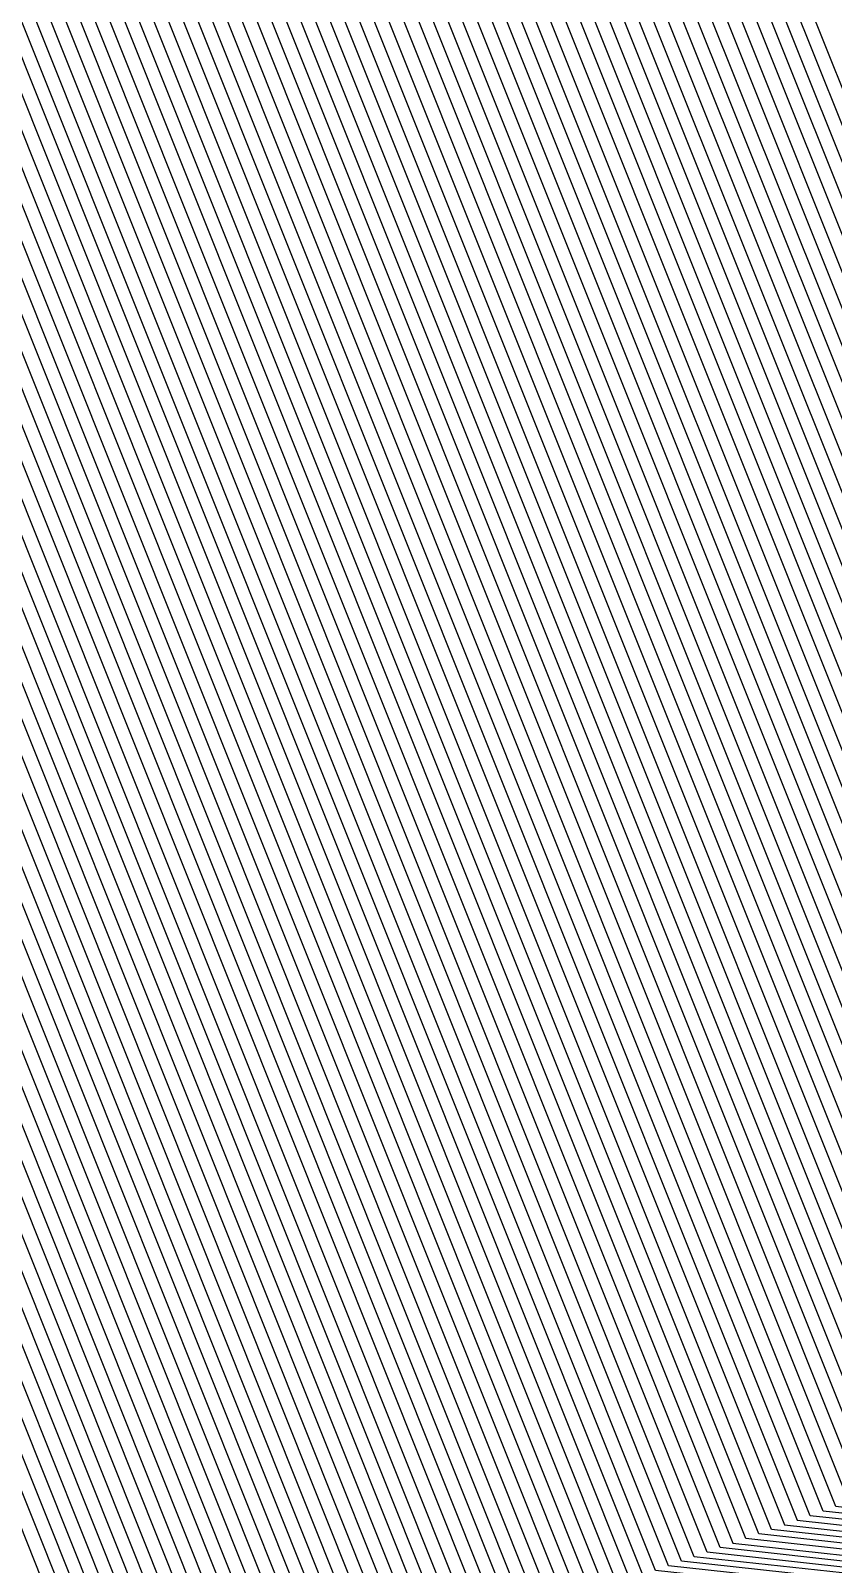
# Model space of a CAD drawing. Extents: x 7084 to 11035, y 13750 to 16729.
# Drawn here: x 10016.4 to 10063.3, y 13839.7 to 13929.2 of the extents above; entities that cross this region are included whole.
import ezdxf

# ---------------------------------------------------------------- set-up
doc = ezdxf.new("R2010")
doc.units = 0
doc.layers.add('Default', color=7, linetype='Continuous')

msp = doc.modelspace()

# ---------------------------------------------------------------- linework, layer by layer
at = {"layer": 'Default'}
for points in [[(10309.457, 16356.709), (10497.979, 16341.82), (10716.267, 16039.082), (10759.132, 15991.714), (10858.354, 15897.418), (10962.537, 15540.089), (10983.97, 15490.933), (10924.437, 15083.974), (10921.758, 15017.837), (10827.497, 14233.696), (10800.706, 14106.784), (10686.601, 13952.934), (10643.735, 13898.416), (10430.408, 13784.269), (10023.598, 13828.935), (9989.663, 13913.841), (9891.43, 13878.091), (9544.153, 13873.128), (9510.218, 13838.272), (9019.07, 13887.901), (8897.617, 13907.563), (8227.87, 14011.785)], [(10096.152, 16308.161), (10195.057, 16272.526), (10311.335, 16345.226), (10495.442, 16330.686), (10708.618, 16035.038), (10756.093, 15982.576), (10852.991, 15890.49), (10954.734, 15541.528), (10978.471, 15487.087), (10920.332, 15089.658), (10917.365, 15016.41), (10825.312, 14250.633), (10795.64, 14110.075), (10684.207, 13959.828), (10636.733, 13899.447), (10428.401, 13787.973), (10031.119, 13831.593), (9993.535, 13925.629), (9884.739, 13886.035), (9545.595, 13881.188), (9508.011, 13842.584), (9028.365, 13891.051), (8893.853, 13912.828), (8239.79, 14014.608)], [(10312.462, 16338.337), (10493.92, 16324.006), (10704.029, 16032.612), (10754.269, 15977.094), (10849.773, 15886.332), (10950.052, 15542.392), (10975.172, 15484.779), (10917.87, 15093.069), (10914.73, 15015.553), (10824.001, 14260.796), (10792.601, 14112.049), (10682.771, 13963.964), (10632.531, 13900.066), (10427.197, 13790.196), (10035.631, 13833.189), (9995.858, 13932.702), (9880.724, 13890.802), (9546.46, 13886.025), (9506.686, 13845.172), (9033.942, 13892.941), (8891.595, 13915.986), (8246.943, 14016.302)], [(8320.851, 14033.809), (8868.256, 13948.626), (9091.571, 13912.472), (9493.001, 13871.909), (9555.398, 13935.999), (9839.238, 13940.055), (10019.861, 14005.789), (10082.258, 13849.672), (10414.756, 13813.165), (10589.114, 13906.46), (10667.931, 14006.704), (10761.193, 14132.451), (10810.454, 14365.805), (10887.496, 15006.707), (10892.422, 15128.314), (10941.08, 15460.933), (10901.672, 15551.317), (10816.52, 15843.374), (10735.423, 15920.444), (10656.606, 16007.541), (10478.192, 16254.978), (10324.108, 16267.147)], [(8323.235, 14034.374), (8867.503, 13949.679), (9093.43, 13913.102), (9492.56, 13872.771), (9555.687, 13937.611), (9837.9, 13941.644), (10020.635, 14008.147), (10083.762, 13850.203), (10414.354, 13813.906), (10587.714, 13906.667), (10667.453, 14008.083), (10760.18, 14133.109), (10810.017, 14369.193), (10886.617, 15006.421), (10891.601, 15129.451), (10939.98, 15460.164), (10900.111, 15551.605), (10815.447, 15841.988), (10734.815, 15918.617), (10655.076, 16006.732)], [(10758.22, 15988.972), (10856.745, 15895.34), (10960.196, 15540.521), (10982.32, 15489.779), (10923.205, 15085.679), (10920.44, 15017.409), (10826.841, 14238.778), (10799.186, 14107.772), (10685.883, 13955.002), (10641.634, 13898.725), (10429.806, 13785.38), (10025.854, 13829.732), (9990.825, 13917.377), (9889.422, 13880.474), (9544.586, 13875.546), (9509.556, 13839.566), (9021.858, 13888.846), (8896.488, 13909.143), (8231.446, 14012.632)], [(8243.366, 14015.455), (8892.724, 13914.407), (9031.153, 13891.996), (9507.349, 13843.878), (9546.027, 13883.607), (9882.731, 13888.418), (9994.696, 13929.166), (10033.375, 13832.391), (10427.799, 13789.085), (10634.632, 13899.756), (10683.489, 13961.896), (10794.12, 14111.062), (10824.656, 14255.715), (10916.047, 15015.982), (10919.101, 15091.364), (10976.822, 15485.933), (10952.393, 15541.96), (10851.382, 15888.411), (10755.181, 15979.835)], [(10754.573, 15978.008), (10850.309, 15887.025), (10950.832, 15542.248), (10975.722, 15485.164), (10918.28, 15092.501), (10915.169, 15015.696), (10824.219, 14259.102), (10793.107, 14111.72), (10683.01, 13963.275), (10633.231, 13899.963), (10427.398, 13789.826), (10034.879, 13832.923), (9995.47, 13931.523), (9881.393, 13890.007), (9546.316, 13885.219), (9506.907, 13844.741), (9033.012, 13892.626), (8891.971, 13915.46), (8245.751, 14016.02)], [(8261.247, 14019.691), (8887.077, 13922.304), (9045.096, 13896.721), (9504.038, 13850.347), (9548.19, 13895.697), (9872.694, 13900.335), (10000.503, 13946.848), (10044.656, 13836.379), (10424.789, 13794.642), (10624.128, 13901.304), (10679.899, 13972.236), (10786.522, 14115.998), (10821.379, 14281.12), (10909.459, 15013.841), (10912.944, 15099.891), (10968.574, 15480.164), (10940.688, 15544.119), (10843.337, 15878.018), (10750.621, 15966.13)], [(8269.592, 14021.667), (8884.442, 13925.989), (9051.602, 13898.927), (9502.493, 13853.365), (9549.199, 13901.339), (9868.01, 13905.896), (10003.213, 13955.1), (10049.92, 13838.24), (10423.385, 13797.235), (10619.226, 13902.025), (10678.223, 13977.062), (10782.976, 14118.301), (10819.849, 14292.976), (10906.384, 15012.842), (10910.071, 15103.87), (10964.724, 15477.471), (10935.226, 15545.127), (10839.582, 15873.167), (10748.493, 15959.734)], [(10740.286, 15935.063), (10825.101, 15854.46), (10914.157, 15549.014), (10949.878, 15467.087), (10898.989, 15119.218), (10894.524, 15008.99), (10813.95, 14338.706), (10769.298, 14127.186), (10671.761, 13995.675), (10600.319, 13904.81), (10417.966, 13807.237), (10070.225, 13845.418), (10013.666, 13986.928), (9849.944, 13927.345), (9553.092, 13923.103), (9496.533, 13865.009), (9076.699, 13907.432), (8874.279, 13940.203), (8301.778, 14029.291)], [(10859.963, 15899.497), (10964.878, 15539.657), (10985.619, 15492.086), (10925.668, 15082.268), (10923.075, 15018.265), (10828.152, 14228.615), (10802.226, 14105.797), (10687.319, 13950.866), (10645.836, 13898.106), (10431.01, 13783.157), (10021.342, 13828.137), (9988.502, 13910.304), (9893.437, 13875.708), (9543.721, 13870.71), (9510.88, 13836.978), (9016.281, 13886.956), (8898.747, 13905.984), (8224.293, 14010.937)], [(8225.485, 14011.22), (8898.37, 13906.511), (9017.211, 13887.271), (9510.659, 13837.409), (9543.865, 13871.516), (9892.768, 13876.502), (9988.889, 13911.483), (10022.094, 13828.403), (10430.809, 13783.528), (10645.136, 13898.209), (10687.079, 13951.555), (10801.719, 14106.126), (10827.934, 14230.309), (10922.636, 15018.122), (10925.258, 15082.837), (10985.07, 15491.702), (10964.098, 15539.801), (10859.427, 15898.804)], [(8226.678, 14011.502), (8897.994, 13907.037), (9018.14, 13887.586), (9510.439, 13837.841), (9544.009, 13872.322), (9892.099, 13877.297), (9989.276, 13912.662), (10022.846, 13828.669), (10430.609, 13783.898), (10644.435, 13898.312), (10686.84, 13952.245), (10801.212, 14106.455), (10827.715, 14232.003), (10922.197, 15017.979), (10924.847, 15083.405), (10984.52, 15491.317), (10963.317, 15539.945), (10858.89, 15898.111)], [(10856.209, 15894.647), (10959.416, 15540.665), (10981.77, 15489.394), (10922.795, 15086.248), (10920.001, 15017.266), (10826.623, 14240.471), (10798.68, 14108.101), (10685.643, 13955.692), (10640.934, 13898.828), (10429.605, 13785.751), (10026.607, 13829.998), (9991.212, 13918.556), (9888.753, 13881.269), (9544.73, 13876.352), (9509.335, 13839.997), (9022.788, 13889.161), (8896.112, 13909.669), (8232.638, 14012.914)], [(10854.063, 15891.875), (10956.294, 15541.24), (10979.571, 15487.856), (10921.153, 15088.522), (10918.244, 15016.695), (10825.749, 14247.246), (10796.653, 14109.417), (10684.686, 13958.449), (10638.133, 13899.241), (10428.803, 13787.232), (10029.615, 13831.062), (9992.76, 13923.271), (9886.077, 13884.446), (9545.307, 13879.576), (9508.452, 13841.722), (9026.506, 13890.421), (8894.606, 13911.775), (8237.406, 14014.043)], [(8238.598, 14014.326), (8894.23, 13912.301), (9027.435, 13890.736), (9508.231, 13842.153), (9545.451, 13880.382), (9885.408, 13885.241), (9993.148, 13924.45), (10030.367, 13831.328), (10428.602, 13787.603), (10637.433, 13899.344), (10684.447, 13959.138), (10796.147, 14109.746), (10825.53, 14248.94), (10917.804, 15016.552), (10920.743, 15089.09), (10979.021, 15487.471), (10955.514, 15541.384), (10853.527, 15891.182)], [(8240.982, 14014.891), (8893.477, 13913.354), (9029.294, 13891.366), (9507.79, 13843.016), (9545.739, 13881.994), (9884.069, 13886.83), (9993.922, 13926.808), (10031.871, 13831.859), (10428.201, 13788.344), (10636.032, 13899.55), (10683.968, 13960.517), (10795.134, 14110.404), (10825.093, 14252.327), (10916.926, 15016.267), (10919.922, 15090.227), (10977.921, 15486.702), (10953.953, 15541.672), (10852.454, 15889.797)], [(8244.559, 14015.738), (8892.347, 13914.934), (9032.083, 13892.311), (9507.128, 13844.309), (9546.172, 13884.413), (9882.062, 13889.213), (9995.083, 13930.344), (10034.127, 13832.657), (10427.599, 13789.455), (10633.931, 13899.86), (10683.25, 13962.585), (10793.614, 14111.391), (10824.438, 14257.408), (10915.608, 15015.839), (10918.691, 15091.932), (10976.272, 15485.548), (10951.613, 15542.104), (10850.845, 15887.718)], [(10849.236, 15885.639), (10949.272, 15542.536), (10974.622, 15484.394), (10917.459, 15093.638), (10914.29, 15015.411), (10823.782, 14262.489), (10792.094, 14112.378), (10682.532, 13964.653), (10631.831, 13900.169), (10426.997, 13790.567), (10036.383, 13833.454), (9996.245, 13933.881), (9880.055, 13891.596), (9546.604, 13886.831), (9506.466, 13845.603), (9034.871, 13893.256), (8891.218, 13916.513)], [(8250.519, 14017.149), (8890.465, 13917.566), (9036.73, 13893.886), (9506.024, 13846.466), (9546.892, 13888.443), (9878.716, 13893.185), (9997.019, 13936.238), (10037.887, 13833.986), (10426.595, 13791.307), (10630.43, 13900.375), (10682.053, 13966.032), (10791.081, 14113.036), (10823.345, 14265.877), (10913.412, 15015.125), (10916.638, 15094.775), (10973.522, 15483.625), (10947.711, 15542.824), (10848.164, 15884.254)], [(10847.627, 15883.561), (10946.931, 15542.968), (10972.972, 15483.241), (10916.228, 15095.343), (10912.973, 15014.983), (10823.127, 14267.571), (10790.574, 14113.366), (10681.814, 13966.721), (10629.73, 13900.478), (10426.395, 13791.678), (10038.639, 13834.252), (9997.406, 13937.417), (9878.047, 13893.979), (9547.037, 13889.249), (9505.804, 13846.897), (9037.66, 13894.201), (8890.089, 13918.092), (8251.711, 14017.432)], [(10847.091, 15882.868), (10946.15, 15543.112), (10972.423, 15482.856), (10915.817, 15095.912), (10912.533, 15014.84), (10822.908, 14269.264), (10790.068, 14113.695), (10681.574, 13967.411), (10629.03, 13900.582), (10426.194, 13792.048), (10039.391, 13834.518), (9997.793, 13938.596), (9877.378, 13894.774), (9547.181, 13890.055), (9505.583, 13847.328), (9038.589, 13894.516), (8889.712, 13918.619), (8252.903, 14017.714)], [(8254.095, 14017.997), (8889.336, 13919.145), (9039.519, 13894.831), (9505.362, 13847.759), (9547.325, 13890.861), (9876.709, 13895.568), (9998.18, 13939.775), (10040.143, 13834.784), (10425.993, 13792.419), (10628.329, 13900.685), (10681.335, 13968.1), (10789.561, 14114.024), (10822.69, 14270.958), (10912.094, 15014.697), (10915.407, 15096.48), (10971.873, 15482.471), (10945.37, 15543.256), (10846.555, 15882.175)], [(10846.018, 15881.482), (10944.59, 15543.4), (10971.323, 15482.087), (10914.997, 15097.048), (10911.655, 15014.555), (10822.471, 14272.652), (10789.055, 14114.353), (10681.096, 13968.789), (10627.629, 13900.788), (10425.793, 13792.789), (10040.895, 13835.05), (9998.568, 13940.954), (9876.04, 13896.363), (9547.469, 13891.667), (9505.141, 13848.19), (9040.448, 13895.146), (8888.96, 13919.671), (8255.287, 14018.279)], [(10845.482, 15880.789), (10943.809, 15543.544), (10970.773, 15481.702), (10914.586, 15097.617), (10911.216, 15014.412), (10822.253, 14274.345), (10788.548, 14114.682), (10680.856, 13969.479), (10626.929, 13900.891), (10425.592, 13793.16), (10041.647, 13835.315), (9998.955, 13942.133), (9875.371, 13897.157), (9547.613, 13892.473), (9504.921, 13848.622), (9041.378, 13895.461)], [(10844.946, 15880.096), (10943.029, 15543.688), (10970.223, 15481.318), (10914.176, 15098.185), (10910.776, 15014.269), (10822.034, 14276.039), (10788.042, 14115.011), (10680.617, 13970.168), (10626.228, 13900.994), (10425.391, 13793.53), (10042.399, 13835.581), (9999.342, 13943.311), (9874.702, 13897.951), (9547.757, 13893.279), (9504.7, 13849.053), (9042.307, 13895.776), (8888.207, 13920.724), (8257.671, 14018.844)], [(8258.863, 14019.126), (8887.83, 13921.251), (9043.237, 13896.091), (9504.479, 13849.484), (9547.902, 13894.085), (9874.033, 13898.746), (9999.729, 13944.49), (10043.151, 13835.847), (10425.191, 13793.901), (10625.528, 13901.097), (10680.378, 13970.858), (10787.535, 14115.34), (10821.816, 14277.733), (10910.337, 15014.127), (10913.765, 15098.754), (10969.673, 15480.933), (10942.249, 15543.832), (10844.409, 15879.403)], [(8260.055, 14019.408), (8887.454, 13921.777), (9044.166, 13896.406), (9504.258, 13849.915), (9548.046, 13894.891), (9873.363, 13899.54), (10000.116, 13945.669), (10043.903, 13836.113), (10424.99, 13794.271), (10624.828, 13901.2), (10680.138, 13971.547), (10787.028, 14115.669), (10821.597, 14279.426), (10909.898, 15013.984), (10913.355, 15099.322), (10969.123, 15480.548), (10941.468, 15543.976), (10843.873, 15878.711)], [(10842.8, 15877.325), (10939.908, 15544.263), (10968.024, 15479.779), (10912.534, 15100.459), (10909.019, 15013.698), (10821.16, 14282.814), (10786.015, 14116.327), (10679.659, 13972.926), (10623.427, 13901.407), (10424.589, 13795.012), (10045.408, 13836.645), (10000.89, 13948.027), (9872.025, 13901.129), (9548.334, 13896.503), (9503.817, 13850.778), (9046.025, 13897.036), (8886.701, 13922.83), (8262.439, 14019.973)], [(8263.632, 14020.255), (8886.325, 13923.357), (9046.955, 13897.351), (9503.596, 13851.209), (9548.478, 13897.309), (9871.356, 13901.923), (10001.278, 13949.206), (10046.16, 13836.911), (10424.388, 13795.383), (10622.727, 13901.51), (10679.42, 13973.615), (10785.509, 14116.656), (10820.942, 14284.508), (10908.58, 15013.556), (10912.123, 15101.028), (10967.474, 15479.394), (10939.127, 15544.407), (10842.264, 15876.632)], [(10841.728, 15875.939), (10938.347, 15544.551), (10966.924, 15479.01), (10911.713, 15101.596), (10908.141, 15013.413), (10820.723, 14286.201), (10785.002, 14116.985), (10679.181, 13974.304), (10622.027, 13901.613), (10424.187, 13795.753), (10046.912, 13837.176), (10001.665, 13950.384), (9870.687, 13902.718), (9548.622, 13898.115), (9503.376, 13851.64), (9047.884, 13897.666), (8885.948, 13923.883), (8264.824, 14020.538)], [(10841.191, 15875.246), (10937.567, 15544.695), (10966.374, 15478.625), (10911.302, 15102.165), (10907.702, 15013.27), (10820.505, 14287.895), (10784.495, 14117.314), (10678.941, 13974.994), (10621.327, 13901.716), (10423.987, 13796.123), (10047.664, 13837.442), (10002.052, 13951.563), (9870.018, 13903.512), (9548.767, 13898.921), (9503.155, 13852.072), (9048.814, 13897.981), (8885.572, 13924.409), (8266.016, 14020.82)], [(8267.208, 14021.103), (8885.195, 13924.936), (9049.743, 13898.296), (9502.934, 13852.503), (9548.911, 13899.727), (9869.349, 13904.307), (10002.439, 13952.742), (10048.416, 13837.708), (10423.786, 13796.494), (10620.626, 13901.819), (10678.702, 13975.683), (10783.989, 14117.643), (10820.286, 14289.589), (10907.262, 15013.128), (10910.892, 15102.733), (10965.824, 15478.241), (10936.786, 15544.839), (10840.655, 15874.553)], [(8268.4, 14021.385), (8884.819, 13925.462), (9050.673, 13898.612), (9502.713, 13852.934), (9549.055, 13900.533), (9868.68, 13905.101), (10002.826, 13953.921), (10049.168, 13837.974), (10423.585, 13796.864), (10619.926, 13901.922), (10678.463, 13976.372), (10783.482, 14117.972), (10820.068, 14291.282), (10906.823, 15012.985), (10910.482, 15103.302), (10965.274, 15477.856), (10936.006, 15544.983), (10840.119, 15873.86)], [(8270.784, 14021.95), (8884.066, 13926.515), (9052.532, 13899.242), (9502.272, 13853.797), (9549.343, 13902.145), (9867.341, 13906.69), (10003.601, 13956.279), (10050.672, 13838.506), (10423.184, 13797.605), (10618.526, 13902.129), (10677.984, 13977.751), (10782.469, 14118.63), (10819.631, 14294.67), (10905.945, 15012.7), (10909.661, 15104.438), (10964.175, 15477.087), (10934.445, 15545.271), (10839.046, 15872.475)], [(8271.976, 14022.232), (8883.69, 13927.042), (9053.461, 13899.557), (9502.051, 13854.228), (9549.487, 13902.952), (9866.672, 13907.484), (10003.988, 13957.457), (10051.424, 13838.772), (10422.983, 13797.976), (10617.825, 13902.232), (10677.745, 13978.441), (10781.963, 14118.959), (10819.412, 14296.363), (10905.505, 15012.557), (10909.25, 15105.007), (10963.625, 15476.702), (10933.665, 15545.415), (10838.51, 15871.782)], [(10837.973, 15871.089), (10932.885, 15545.559), (10963.075, 15476.318), (10908.84, 15105.575), (10905.066, 15012.414), (10819.194, 14298.057), (10781.456, 14119.289), (10677.505, 13979.13), (10617.125, 13902.335), (10422.783, 13798.346), (10052.176, 13839.037), (10004.375, 13958.636), (9866.003, 13908.279), (9549.632, 13903.758)], [(10836.901, 15869.703), (10931.324, 15545.847), (10961.975, 15475.548), (10908.019, 15106.712), (10904.188, 15012.129), (10818.757, 14301.445), (10780.443, 14119.947), (10677.027, 13980.509), (10615.724, 13902.541), (10422.381, 13799.087), (10053.68, 13839.569), (10005.149, 13960.994), (9864.665, 13909.868), (9549.92, 13905.37), (9501.389, 13855.522), (9056.25, 13900.502), (8882.56, 13928.621), (8275.552, 14023.079)], [(10837.437, 15870.396), (10932.104, 15545.703), (10962.525, 15475.933), (10908.429, 15106.144), (10904.627, 15012.272), (10818.975, 14299.751), (10780.949, 14119.618), (10677.266, 13979.819), (10616.425, 13902.438), (10422.582, 13798.717), (10052.928, 13839.303), (10004.762, 13959.815), (9865.334, 13909.073), (9549.776, 13904.564), (9501.61, 13855.09), (9055.32, 13900.187), (8882.937, 13928.095)], [(10835.828, 15868.317), (10929.763, 15546.135), (10960.875, 15474.779), (10907.198, 15107.849), (10903.309, 15011.843), (10818.32, 14304.832), (10779.43, 14120.605), (10676.548, 13981.887), (10614.324, 13902.747), (10421.98, 13799.828), (10055.184, 13840.101), (10005.923, 13963.351), (9863.327, 13911.456), (9550.208, 13906.982), (9500.948, 13856.384), (9058.109, 13901.132), (8881.807, 13929.674), (8277.936, 14023.644)], [(10835.292, 15867.624), (10928.983, 15546.279), (10960.326, 15474.395), (10906.788, 15108.418), (10902.87, 15011.701), (10818.101, 14306.526), (10778.923, 14120.934), (10676.309, 13982.577), (10613.624, 13902.851), (10421.779, 13800.199), (10055.936, 13840.367), (10006.311, 13964.53), (9862.657, 13912.251), (9550.352, 13907.788), (9500.727, 13856.815), (9059.038, 13901.447), (8881.431, 13930.2), (8279.128, 14023.926)], [(10834.755, 15866.932), (10928.203, 15546.423), (10959.776, 15474.01), (10906.377, 15108.986), (10902.431, 15011.558), (10817.883, 14308.219), (10778.417, 14121.263), (10676.069, 13983.266), (10612.923, 13902.954), (10421.578, 13800.569), (10056.688, 13840.633), (10006.698, 13965.709), (9861.988, 13913.045), (9550.497, 13908.594), (9500.506, 13857.247), (9059.968, 13901.762), (8881.054, 13930.727), (8280.32, 14024.208)], [(10833.683, 15865.546), (10926.642, 15546.711), (10958.676, 15473.241), (10905.556, 15110.123), (10901.552, 15011.273), (10817.446, 14311.607), (10777.403, 14121.921), (10675.591, 13984.645), (10611.523, 13903.16), (10421.177, 13801.31), (10058.192, 13841.164), (10007.472, 13968.067), (9860.65, 13914.634), (9550.785, 13910.206), (9500.065, 13858.109), (9061.827, 13902.392), (8880.302, 13931.78), (8282.705, 14024.773)], [(10833.146, 15864.853), (10925.862, 15546.855), (10958.126, 15472.856), (10905.146, 15110.692), (10901.113, 15011.13), (10817.227, 14313.3), (10776.897, 14122.25), (10675.351, 13985.334), (10610.823, 13903.263), (10420.976, 13801.68), (10058.944, 13841.43), (10007.859, 13969.246), (9859.981, 13915.429), (9550.929, 13911.012), (9499.844, 13858.54), (9062.756, 13902.707), (8879.925, 13932.306), (8283.897, 14025.056)], [(8286.281, 14025.62), (8879.172, 13933.359), (9064.615, 13903.337), (9499.403, 13859.403), (9551.217, 13912.624), (9858.643, 13917.017), (10008.633, 13971.603), (10060.448, 13841.962), (10420.575, 13802.421), (10609.422, 13903.469), (10674.873, 13986.713), (10775.884, 14122.908), (10816.79, 14316.688), (10900.234, 15010.845), (10904.325, 15111.828), (10957.026, 15472.087), (10924.301, 15547.143), (10832.074, 15863.467)], [(10831.001, 15862.081), (10922.74, 15547.43), (10955.927, 15471.318), (10903.504, 15112.965), (10899.356, 15010.559), (10816.353, 14320.075), (10774.871, 14123.566), (10674.394, 13988.092), (10608.021, 13903.676), (10420.174, 13803.162), (10061.952, 13842.494), (10009.408, 13973.961), (9857.304, 13918.606), (9551.506, 13914.236), (9498.961, 13860.265), (9066.474, 13903.967), (8878.419, 13934.412)], [(10830.465, 15861.388), (10921.96, 15547.574), (10955.377, 15470.933), (10903.094, 15113.534), (10898.917, 15010.417), (10816.135, 14321.769), (10774.364, 14123.895), (10674.154, 13988.781), (10607.321, 13903.779), (10419.973, 13803.533), (10062.705, 13842.759), (10009.795, 13975.14), (9856.635, 13919.401), (9551.65, 13915.042), (9498.74, 13860.697), (9067.404, 13904.282), (8878.043, 13934.938), (8289.857, 14026.467)], [(10829.928, 15860.696), (10921.18, 15547.718), (10954.827, 15470.549), (10902.683, 15114.102), (10898.477, 15010.274), (10815.916, 14323.463), (10773.857, 14124.224), (10673.915, 13989.47), (10606.621, 13903.882), (10419.772, 13803.903), (10063.457, 13843.025), (10010.182, 13976.319), (9855.966, 13920.195), (9551.794, 13915.848), (9498.52, 13861.128), (9068.333, 13904.597), (8877.667, 13935.465), (8291.049, 14026.75)], [(9551.938, 13916.654), (9855.297, 13920.989), (10010.569, 13977.497), (10064.209, 13843.291), (10419.572, 13804.274), (10605.921, 13903.985), (10673.676, 13990.16), (10773.351, 14124.553), (10815.698, 14325.156), (10898.038, 15010.131), (10902.273, 15114.671), (10954.277, 15470.164), (10920.399, 15547.862), (10829.392, 15860.003)], [(9070.192, 13905.227), (9498.078, 13861.99), (9552.083, 13917.46), (9854.628, 13921.784), (10010.956, 13978.676), (10064.961, 13843.557), (10419.371, 13804.644), (10605.22, 13904.088), (10673.436, 13990.849), (10772.844, 14124.882), (10815.479, 14326.85), (10897.599, 15009.988), (10901.862, 15115.239), (10953.727, 15469.779), (10919.619, 15548.006), (10828.856, 15859.31)], [(8294.625, 14027.597), (8876.537, 13937.044), (9071.122, 13905.542), (9497.857, 13862.422), (9552.227, 13918.266), (9853.959, 13922.578), (10011.343, 13979.855), (10065.713, 13843.823), (10419.17, 13805.015), (10604.52, 13904.191), (10673.197, 13991.538), (10772.338, 14125.211), (10815.261, 14328.544), (10897.16, 15009.846), (10901.452, 15115.808), (10953.177, 15469.395), (10918.839, 15548.15), (10828.319, 15858.617)], [(10827.783, 15857.924), (10918.059, 15548.294), (10952.627, 15469.01), (10901.041, 15116.376), (10896.72, 15009.703), (10815.042, 14330.237), (10771.831, 14125.541), (10672.958, 13992.228), (10603.82, 13904.295), (10418.97, 13805.385), (10066.465, 13844.089), (10011.731, 13981.034), (9853.29, 13923.373), (9552.371, 13919.072), (9497.637, 13862.853), (9072.051, 13905.857), (8876.161, 13937.57), (8295.817, 14027.879)], [(10827.247, 15857.231), (10917.278, 15548.438), (10952.078, 15468.626), (10900.631, 15116.945), (10896.281, 15009.56), (10814.824, 14331.931), (10771.325, 14125.87), (10672.718, 13992.917), (10603.12, 13904.398), (10418.769, 13805.755), (10067.217, 13844.355), (10012.118, 13982.213), (9852.621, 13924.167), (9552.515, 13919.878), (9497.416, 13863.284), (9072.981, 13906.172), (8875.784, 13938.097), (8297.009, 14028.162)], [(10826.71, 15856.538), (10916.498, 15548.582), (10951.528, 15468.241), (10900.22, 15117.513), (10895.842, 15009.418), (10814.605, 14333.625), (10770.818, 14126.199), (10672.479, 13993.606), (10602.419, 13904.501), (10418.568, 13806.126), (10067.969, 13844.62), (10012.505, 13983.391), (9851.951, 13924.962), (9552.659, 13920.684), (9497.195, 13863.715), (9073.91, 13906.487), (8875.408, 13938.623), (8298.201, 14028.444)], [(10826.174, 15855.845), (10915.718, 15548.726), (10950.978, 15467.856), (10899.81, 15118.081), (10895.402, 15009.275), (10814.387, 14335.319), (10770.311, 14126.528), (10672.24, 13994.296), (10601.719, 13904.604), (10418.368, 13806.496), (10068.721, 13844.886), (10012.892, 13984.57), (9851.282, 13925.756), (9552.803, 13921.49), (9496.975, 13864.146), (9074.84, 13906.802), (8875.032, 13939.15), (8299.393, 14028.726)], [(10825.637, 15855.153), (10914.937, 15548.87), (10950.428, 15467.472), (10899.4, 15118.65), (10894.963, 15009.132), (10814.168, 14337.012), (10769.805, 14126.857), (10672, 13994.985), (10601.019, 13904.707), (10418.167, 13806.867), (10069.473, 13845.152), (10013.279, 13985.749), (9850.613, 13926.55), (9552.948, 13922.296), (9496.754, 13864.578), (9075.769, 13907.117), (8874.655, 13939.676), (8300.586, 14029.009)], [(10824.565, 15853.767), (10913.377, 15549.158), (10949.328, 15466.703), (10898.579, 15119.787), (10894.085, 15008.847), (10813.731, 14340.4), (10768.792, 14127.515), (10671.522, 13996.364), (10599.618, 13904.913), (10417.766, 13807.608), (10070.977, 13845.684), (10014.053, 13988.107), (9849.275, 13928.139), (9553.236, 13923.909), (9496.312, 13865.44), (9077.629, 13907.747), (8873.902, 13940.729), (8302.97, 14029.573)], [(10824.028, 15853.074), (10912.596, 15549.302), (10948.778, 15466.318), (10898.168, 15120.355), (10893.645, 15008.704), (10813.513, 14342.093), (10768.285, 14127.844), (10671.282, 13997.053), (10598.918, 13905.016), (10417.565, 13807.978), (10071.729, 13845.95), (10014.441, 13989.286), (9848.606, 13928.934), (9553.38, 13924.715), (9496.092, 13865.871), (9078.558, 13908.062), (8873.526, 13941.256), (8304.162, 14029.856)], [(8305.354, 14030.138), (8873.149, 13941.782), (9079.488, 13908.377), (9495.871, 13866.303), (9553.524, 13925.521), (9847.937, 13929.728), (10014.828, 13990.464), (10072.481, 13846.216), (10417.364, 13808.349), (10598.218, 13905.12), (10671.043, 13997.743), (10767.778, 14128.173), (10813.294, 14343.787), (10893.206, 15008.562), (10897.758, 15120.924), (10948.228, 15465.933), (10911.816, 15549.446), (10823.492, 15852.381)], [(10822.956, 15851.688), (10911.036, 15549.59), (10947.679, 15465.549), (10897.347, 15121.492), (10892.767, 15008.419), (10813.076, 14345.481), (10767.272, 14128.502), (10670.804, 13998.432), (10597.517, 13905.223), (10417.164, 13808.719), (10073.233, 13846.481), (10015.215, 13991.643), (9847.268, 13930.522), (9553.668, 13926.327), (9495.65, 13866.734), (9080.417, 13908.692), (8872.773, 13942.308), (8306.546, 14030.42)], [(8307.738, 14030.703), (8872.397, 13942.835), (9081.347, 13909.007), (9495.429, 13867.165), (9553.813, 13927.133), (9846.598, 13931.317), (10015.602, 13992.822), (10073.985, 13846.747), (10416.963, 13809.09), (10596.817, 13905.326), (10670.564, 13999.121), (10766.765, 14128.831), (10812.857, 14347.174), (10892.328, 15008.276), (10896.937, 15122.061), (10947.129, 15465.164), (10910.255, 15549.734), (10822.419, 15850.995)], [(8313.698, 14032.115), (8870.514, 13945.467), (9085.994, 13910.582), (9494.326, 13869.321), (9554.533, 13931.163), (9843.253, 13935.289), (10017.538, 13998.716), (10077.745, 13848.077), (10415.96, 13810.942), (10593.316, 13905.842), (10669.367, 14002.568), (10764.232, 14130.476), (10811.765, 14355.643), (10890.131, 15007.563), (10894.885, 15124.903), (10944.379, 15463.241), (10906.354, 15550.454), (10819.738, 15847.531)], [(10819.201, 15846.838), (10905.573, 15550.597), (10943.83, 15462.856), (10894.474, 15125.471), (10889.692, 15007.42), (10811.546, 14357.337), (10763.726, 14130.805), (10669.128, 14003.257), (10592.616, 13905.945), (10415.759, 13811.312), (10078.497, 13848.342), (10017.925, 13999.895), (9842.584, 13936.083), (9554.678, 13931.969), (9494.105, 13869.753), (9086.924, 13910.897), (8870.138, 13945.993), (8314.89, 14032.397)], [(8317.274, 14032.962), (8869.385, 13947.046), (9088.783, 13911.527), (9493.664, 13870.615), (9554.966, 13933.581), (9841.245, 13937.672), (10018.699, 14002.253), (10080.002, 13848.874), (10415.358, 13812.053), (10591.215, 13906.151), (10668.649, 14004.636), (10762.713, 14131.464), (10811.109, 14360.724), (10888.814, 15007.135), (10893.653, 15126.608), (10942.73, 15462.087), (10904.013, 15550.885), (10818.129, 15845.452)], [(9555.11, 13934.387), (9840.576, 13938.467), (10019.086, 14003.431), (10080.754, 13849.14), (10415.157, 13812.424), (10590.515, 13906.254), (10668.41, 14005.326), (10762.206, 14131.793), (10810.891, 14362.418), (10888.374, 15006.992), (10893.243, 15127.177), (10942.18, 15461.703), (10903.232, 15551.029), (10817.592, 15844.759)], [(10817.056, 15844.066), (10902.452, 15551.173), (10941.63, 15461.318), (10892.832, 15127.745), (10887.935, 15006.849), (10810.672, 14364.111), (10761.7, 14132.122), (10668.171, 14006.015), (10589.814, 13906.357), (10414.956, 13812.794), (10081.506, 13849.406), (10019.474, 14004.61), (9839.907, 13939.261), (9555.254, 13935.193), (9493.222, 13871.478), (9090.642, 13912.157), (8868.632, 13948.099), (8319.659, 14033.526)], [(8322.043, 14034.091), (8867.879, 13949.152), (9092.501, 13912.787), (9492.781, 13872.34), (9555.543, 13936.805), (9838.569, 13940.85), (10020.248, 14006.968), (10083.01, 13849.938), (10414.555, 13813.535), (10588.414, 13906.564), (10667.692, 14007.394), (10760.686, 14132.78), (10810.235, 14367.499), (10887.057, 15006.564), (10892.012, 15128.882), (10940.53, 15460.549), (10900.891, 15551.461), (10815.983, 15842.681)], [(10814.911, 15841.295), (10899.331, 15551.749), (10939.431, 15459.78), (10891.191, 15130.019), (10886.178, 15006.278), (10809.798, 14370.886), (10759.673, 14133.438), (10667.213, 14008.772), (10587.013, 13906.77), (10414.154, 13814.276), (10084.514, 13850.469), (10021.022, 14009.326), (9837.231, 13942.439), (9555.831, 13938.417), (9492.339, 13873.203), (9094.36, 13913.417), (8867.127, 13950.205)], [(8326.811, 14035.221), (8866.374, 13951.258), (9096.219, 13914.047), (9491.898, 13874.065), (9556.119, 13940.029), (9835.892, 13944.028), (10021.796, 14011.683), (10086.018, 13851.001), (10413.752, 13815.017), (10585.613, 13906.976), (10666.735, 14010.151), (10758.66, 14134.096), (10809.361, 14374.274), (10885.3, 15005.993), (10890.37, 15131.156), (10938.331, 15459.01), (10897.77, 15552.037), (10813.838, 15839.909)], [(8328.003, 14035.503), (8865.997, 13951.784), (9097.148, 13914.362), (9491.677, 13874.496), (9556.263, 13940.835), (9835.223, 13944.822), (10022.184, 14012.862), (10086.77, 13851.267), (10413.552, 13815.387), (10584.913, 13907.079), (10666.495, 14010.84), (10758.154, 14134.425), (10809.143, 14375.967), (10884.86, 15005.85), (10889.959, 15131.725), (10937.781, 15458.626), (10896.99, 15552.181), (10813.302, 15839.216)], [(10812.765, 15838.523), (10896.209, 15552.325), (10937.231, 15458.241), (10889.549, 15132.293), (10884.421, 15005.708), (10808.924, 14377.661), (10757.647, 14134.754), (10666.256, 14011.53), (10584.212, 13907.182), (10413.351, 13815.758), (10087.522, 13851.533), (10022.571, 14014.041), (9834.554, 13945.616), (9556.408, 13941.641), (9491.456, 13874.928), (9098.078, 13914.677), (8865.621, 13952.311), (8329.195, 14035.785)], [(8330.387, 14036.068), (8865.244, 13952.837), (9099.007, 13914.992), (9491.236, 13875.359), (9556.552, 13942.447), (9833.885, 13946.411), (10022.958, 14015.22), (10088.274, 13851.799), (10413.15, 13816.128), (10583.512, 13907.286), (10666.017, 14012.219), (10757.14, 14135.083), (10808.706, 14379.355), (10883.982, 15005.565), (10889.138, 15132.861), (10936.681, 15457.857), (10895.429, 15552.469), (10812.229, 15837.831)], [(10811.693, 15837.138), (10894.649, 15552.613), (10936.131, 15457.472), (10888.728, 15133.43), (10883.543, 15005.422), (10808.487, 14381.048), (10756.634, 14135.412), (10665.777, 14012.909), (10582.812, 13907.389), (10412.95, 13816.499), (10089.026, 13852.064), (10023.345, 14016.399), (9833.216, 13947.205), (9556.696, 13943.254), (9491.015, 13875.79), (9099.937, 13915.307), (8864.868, 13953.364), (8331.579, 14036.35)], [(8332.771, 14036.632), (8864.491, 13953.89), (9100.866, 13915.622), (9490.794, 13876.221), (9556.84, 13944.06), (9832.547, 13948), (10023.732, 14017.577), (10089.778, 13852.33), (10412.749, 13816.869), (10582.112, 13907.492), (10665.538, 14013.598), (10756.127, 14135.741), (10808.269, 14382.742), (10883.103, 15005.28), (10888.318, 15133.998), (10935.582, 15457.087), (10893.868, 15552.757), (10811.156, 15836.445)], [(10810.084, 15835.059), (10892.308, 15553.045), (10934.482, 15456.318), (10887.497, 15135.135), (10882.225, 15004.994), (10807.832, 14386.13), (10755.114, 14136.399), (10665.059, 14014.977), (10580.711, 13907.698), (10412.347, 13817.61), (10091.282, 13852.862), (10024.506, 14019.935), (9831.209, 13949.589), (9557.128, 13945.672), (9490.353, 13877.084), (9102.725, 13916.252), (8863.739, 13954.943), (8335.155, 14037.197)], [(10809.547, 15834.366), (10891.527, 15553.189), (10933.932, 15455.934), (10887.086, 15135.704), (10881.786, 15004.852), (10807.613, 14387.823), (10754.608, 14136.728), (10664.82, 14015.666), (10580.011, 13907.801), (10412.147, 13817.981), (10092.034, 13853.128), (10024.894, 14021.114), (9830.539, 13950.383), (9557.273, 13946.478), (9490.132, 13877.515), (9103.655, 13916.567), (8863.362, 13955.469), (8336.347, 14037.479)], [(8310.122, 14031.268), (8871.644, 13943.888), (9083.206, 13909.637), (9494.988, 13868.028), (9554.101, 13928.745), (9845.26, 13932.906), (10016.376, 13995.18), (10075.489, 13847.279), (10416.562, 13809.831), (10595.417, 13905.532), (10670.085, 14000.5), (10765.752, 14129.489), (10812.42, 14350.562), (10891.449, 15007.991), (10896.116, 15123.198), (10946.029, 15464.395), (10908.695, 15550.022)], [(8311.314, 14031.55), (8871.267, 13944.414), (9084.135, 13909.952), (9494.767, 13868.459), (9554.245, 13929.551), (9844.591, 13933.7), (10016.764, 13996.359), (10076.241, 13847.545), (10416.361, 13810.201), (10594.716, 13905.635), (10669.846, 14001.189), (10765.246, 14129.818), (10812.202, 14352.256), (10891.01, 15007.848), (10895.706, 15123.766), (10945.479, 15464.01), (10907.914, 15550.166)], [(10946.579, 15464.78), (10896.526, 15122.629), (10891.888, 15008.133), (10812.639, 14348.868), (10766.259, 14129.16), (10670.325, 13999.811), (10596.117, 13905.429), (10416.762, 13809.46), (10074.737, 13847.013), (10015.989, 13994.001), (9845.929, 13932.111), (9553.957, 13927.939), (9495.209, 13867.596), (9082.276, 13909.322), (8872.02, 13943.361), (8308.93, 14030.985)], [(8337.54, 14037.762), (8862.986, 13955.996), (9104.584, 13916.882), (9489.911, 13877.946), (9557.417, 13947.284), (9829.87, 13951.177), (10025.281, 14022.293), (10092.786, 13853.394), (10411.946, 13818.351), (10579.31, 13907.904), (10664.58, 14016.355), (10754.101, 14137.057), (10807.395, 14389.517), (10881.346, 15004.709), (10886.676, 15136.272), (10933.382, 15455.549)], [(10894.064, 15126.04), (10889.253, 15007.277), (10811.328, 14359.03), (10763.219, 14131.134), (10668.889, 14003.947), (10591.915, 13906.048), (10415.558, 13811.683), (10079.249, 13848.608), (10018.312, 14001.074), (9841.915, 13936.878), (9554.822, 13932.775), (9493.884, 13870.184), (9087.853, 13911.212), (8869.762, 13946.52), (8316.082, 14032.679)], [(10904.735, 15111.26), (10900.674, 15010.987), (10817.009, 14314.994), (10776.39, 14122.579), (10675.112, 13986.023), (10610.122, 13903.366), (10420.776, 13802.051), (10059.696, 13841.696), (10008.246, 13970.424), (9859.312, 13916.223), (9551.073, 13911.818), (9499.623, 13858.972), (9063.686, 13903.022), (8879.549, 13932.832), (8285.089, 14025.338)], [(8333.963, 14036.915), (8864.115, 13954.417), (9101.796, 13915.937), (9490.574, 13876.653), (9556.984, 13944.866), (9831.878, 13948.794), (10024.119, 14018.756), (10090.53, 13852.596), (10412.548, 13817.24), (10581.411, 13907.595), (10665.299, 14014.287), (10755.621, 14136.07), (10808.05, 14384.436)], [(8287.473, 14025.903), (8878.796, 13933.885), (9065.545, 13903.652), (9499.182, 13859.834), (9551.362, 13913.43), (9857.974, 13917.812), (10009.021, 13972.782), (10061.2, 13842.228), (10420.374, 13802.792), (10608.722, 13903.573), (10674.633, 13987.402), (10775.377, 14123.237), (10816.572, 14318.382)], [(8281.513, 14024.491), (8880.678, 13931.253), (9060.897, 13902.077), (9500.285, 13857.678), (9550.641, 13909.4), (9861.319, 13913.84), (10007.085, 13966.888), (10057.44, 13840.898), (10421.378, 13800.939), (10612.223, 13903.057), (10675.83, 13983.955), (10777.91, 14121.592), (10817.664, 14309.913)], [(8249.327, 14016.867), (8890.842, 13917.039), (9035.801, 13893.571), (9506.245, 13846.034), (9546.748, 13887.637), (9879.386, 13892.39), (9996.632, 13935.06), (10037.135, 13833.72), (10426.796, 13790.937), (10631.13, 13900.272), (10682.292, 13965.343), (10791.588, 14112.707), (10823.564, 14264.183)], [(8235.022, 14013.479), (8895.359, 13910.722), (9024.647, 13889.791), (9508.894, 13840.859), (9545.018, 13877.964), (9887.415, 13882.857), (9991.986, 13920.914), (10028.111, 13830.53), (10429.204, 13786.491), (10639.534, 13899.034), (10685.165, 13957.07), (10797.666, 14108.759), (10826.186, 14243.859)], [(10779.936, 14120.276), (10676.787, 13981.198), (10615.024, 13902.644), (10422.181, 13799.458), (10054.432, 13839.835), (10005.536, 13962.173), (9863.996, 13910.662), (9550.064, 13906.176), (9501.168, 13855.953), (9057.179, 13900.817), (8882.184, 13929.147), (8276.744, 14023.361)], [(10798.173, 14108.43), (10685.404, 13956.381), (10640.234, 13898.931), (10429.405, 13786.121), (10027.359, 13830.264), (9991.599, 13919.735), (9888.084, 13882.063), (9544.874, 13877.158), (9509.114, 13840.428), (9023.717, 13889.476), (8895.735, 13910.196), (8233.83, 14013.196)], [(10800.199, 14107.113), (10686.361, 13953.624), (10643.035, 13898.519), (10430.207, 13784.639), (10024.35, 13829.201), (9990.05, 13915.02), (9890.761, 13878.885), (9544.297, 13873.934), (9509.997, 13838.703), (9019.999, 13888.216), (8897.241, 13908.09), (8229.062, 14012.067)], [(10666.974, 14009.462), (10586.313, 13906.873), (10413.953, 13814.647), (10085.266, 13850.735), (10021.409, 14010.504), (9836.562, 13943.233), (9555.975, 13939.223), (9492.119, 13873.634), (9095.289, 13913.732), (8866.75, 13950.731), (8325.619, 14034.938)], [(8312.506, 14031.832), (8870.891, 13944.941), (9085.065, 13910.267), (9494.547, 13868.89), (9554.389, 13930.357), (9843.922, 13934.495), (10017.151, 13997.537), (10076.993, 13847.811), (10416.16, 13810.571)], [(8242.174, 14015.173), (8893.1, 13913.881), (9030.224, 13891.681), (9507.569, 13843.447), (9545.883, 13882.801), (9883.4, 13887.624), (9994.309, 13927.987), (10032.623, 13832.125), (10428, 13788.714)], [(10684.925, 13957.76), (10638.833, 13899.138), (10429.003, 13786.862), (10028.863, 13830.796), (9992.373, 13922.093), (9886.746, 13883.652), (9545.162, 13878.77), (9508.673, 13841.291), (9025.576, 13890.106), (8894.982, 13911.248), (8236.214, 14013.761)], [(8230.254, 14012.349), (8896.865, 13908.616), (9020.929, 13888.531), (9509.777, 13839.134), (9544.442, 13874.74), (9890.092, 13879.68), (9990.437, 13916.198), (10025.102, 13829.467), (10430.007, 13785.01)]]:
    msp.add_lwpolyline(points, dxfattribs=at)

doc.saveas('drawing.dxf')
